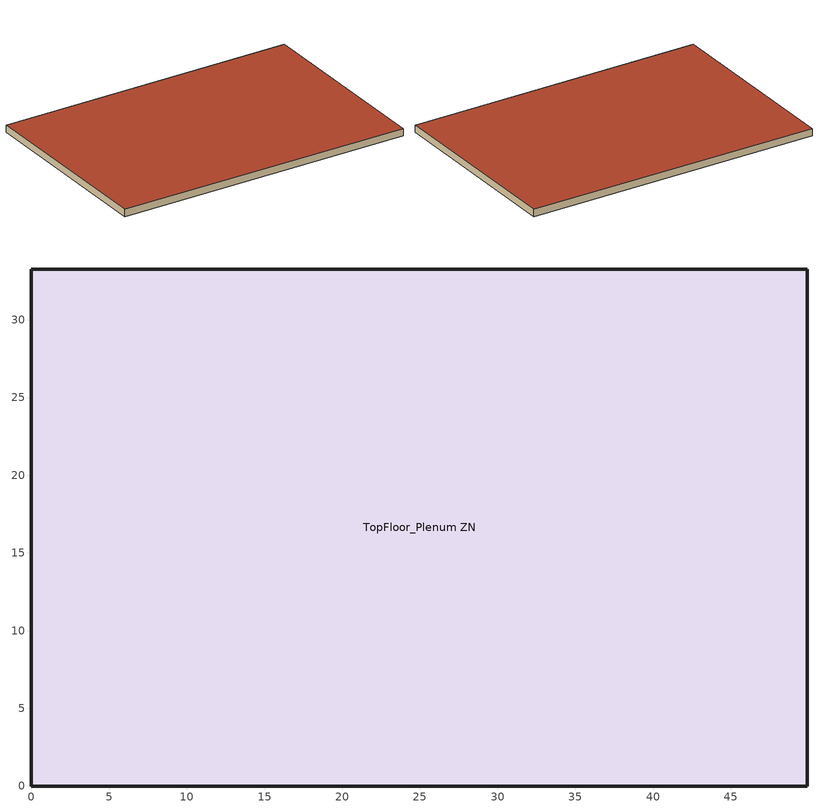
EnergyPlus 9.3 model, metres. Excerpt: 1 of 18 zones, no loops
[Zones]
TopFloor_Plenum ZN
 floor to Perimeter_top_ZN_1 ZN (Plenum Acoustical Tile): 45.34,4.57 49.91,0 0,0 4.57,4.57 z10.67
 floor to Perimeter_top_ZN_2 ZN (Plenum Acoustical Tile): 49.91,33.27 49.91,0 45.34,4.57 45.34,28.7 z10.67
 floor to Perimeter_top_ZN_3 ZN (Plenum Acoustical Tile): 49.91,33.27 45.34,28.7 4.57,28.7 0,33.27 z10.67
 floor to Perimeter_top_ZN_4 ZN (Plenum Acoustical Tile): 0,33.27 4.57,28.7 4.57,4.57 0,0 z10.67
 floor to Core_top ZN (Plenum Acoustical Tile): 45.34,28.7 45.34,4.57 4.57,4.57 4.57,28.7 z10.67
 wall outside (Typical Insulated Steel Framed Exterior Wall R-15.63): 49.91,0 49.91,33.27 0,33.27 0,0 49.91,0 z10.67:11.89
 roof outside (Typical IEAD Roof R-20.83): 49.91,0 49.91,33.27 0,33.27 0,0 z11.89
[Building]
-MediumOffice-ASHRAE 169-2013-5B created: 2020-09-28 14:37:51 -0600: North Axis {deg}=0; Terrain=City; Loads Convergence Tolerance Value {W}=0.04; Temperature Convergence Tolerance Value {deltaC}=0.2; Solar Distribution=FullInteriorAndExterior; Maximum Number of Warmup Days=25; Minimum Number of Warmup Days=6
[Site:Location]
Denver Centennial  Golden   Nr: Latitude {deg}=39.74; Longitude {deg}=-105.18; Time Zone {hr}=-7; Elevation {m}=1829
[Site:GroundTemperature:BuildingSurface]
20.32, 20.27, 20.35, 20.38, 20.54, 22.86, 23.28, 23.36, 23.35, 21.01, 20.57, 20.37
[Site:WaterMainsTemperature]
Calculation Method=Correlation; Annual Average Outdoor Air Temperature {C}=9.95; Maximum Difference In Monthly Average Outdoor Air Temperatures {deltaC}=23.7
[SizingPeriod:DesignDay] Day of Month=21; Dry-Bulb Temperature Range Modifier Type=DefaultMultipliers; Humidity Condition Type=Wetbulb; Barometric Pressure {Pa}=82237; Rain Indicator=No; Snow Indicator=No; Daylight Saving Time Indicator=No
Name | Month | Day Type | Maximum Dry-Bulb Temperature {C} | Daily Dry-Bulb Temperature Range {deltaC} | Wetbulb or DewPoint at Maximum Dry-Bulb {C} | Wind Speed {m/s} | Wind Direction {deg} | Solar Model Indicator | ASHRAE Clear Sky Optical Depth for Beam Irradiance (taub) | ASHRAE Clear Sky Optical Depth for Diffuse Irradiance (taud) | Sky Clearness
Denver-Aurora-Buckley.AFB_CO_USA Ann Clg .4% Condns DB=>MWB | 7 | SummerDesignDay | 33.9 | 14.8 | 15 | 3.6 | 30 | ASHRAETau | 0.423 | 2.02
Denver-Aurora-Buckley.AFB_CO_USA Ann Htg 99.6% Condns DB | 12 | WinterDesignDay | -17.9 | 0 | -17.9 | 2.5 | 180 | ASHRAEClearSky |  |  | 0
[Material] Thermal Absorptance=0.9
Name | Roughness | Thickness {m} | Conductivity {W/m-K} | Density {kg/m3} | Specific Heat {J/kg-K} | Solar Absorptance | Visible Absorptance
25mm Stucco | Smooth | 0.0254 | 0.72 | 1856 | 840 | 0.7 | 0.7
5/8 in. Gypsum Board | MediumSmooth | 0.0159 | 0.16 | 800 | 1090 | 0.7 | 0.7
Acoustic Tile - 1/2 in. | MediumSmooth | 0.0127 | 0.0576335 | 288.332 | 795.492 | 0 | 0
Metal Roof Surface | Smooth | 0.0008 | 45.28 | 7824 | 500 | 0.7 | 0.7
Roof Membrane | VeryRough | 0.0095 | 0.16 | 1121.29 | 1460 | 0.7 | 0.7
Std Wood 6inch | MediumSmooth | 0.15 | 0.12 | 540 | 1210 | 0.7 | 0.7
[Material:NoMass] Roughness=Smooth; Thermal Absorptance=0.9; Solar Absorptance=0.7; Visible Absorptance=0.7
Name | Thermal Resistance {m2-K/W}
Typical Insulation R-13.45 | 2.368
Typical Insulation R-19.72 | 3.4722
[Construction]
InteriorFurnishings: Std Wood 6inch
Plenum Acoustical Tile: Acoustic Tile - 1/2 in.
Typical IEAD Roof R-20.83: Roof Membrane, Typical Insulation R-19.72, Metal Roof Surface
Typical Insulated Steel Framed Exterior Wall R-15.63: 25mm Stucco, 5/8 in. Gypsum Board, Typical Insulation R-13.45, 5/8 in. Gypsum Board
[Zone]
TopFloor_Plenum ZN: Part of Total Floor Area=No
[InternalMass]
TopFloor_Plenum Mass: Construction=InteriorFurnishings; Zone or ZoneList=TopFloor_Plenum ZN; Surface Area {m2}=3321.46
[ZoneInfiltration:DesignFlowRate]
TopFloor_Plenum Infiltration: Zone or ZoneList=TopFloor_Plenum ZN; Schedule=OfficeMedium INFIL_SCH_PNNL; Design Flow Rate Calculation Method=Flow/ExteriorArea; Flow per Exterior Surface Area {m3/s-m2}=6.19946e-05; Constant Term Coefficient=0; Temperature Term Coefficient=0; Velocity Term Coefficient=0.224; Velocity Squared Term Coefficient=0
[AvailabilityManager:Scheduled] Schedule=Always On Discrete
VAV with Reheat Availability Manager; Air Loop HVAC Outdoor Air System 1 Availability Manager; VAV with Reheat 1 Availability Manager; Air Loop HVAC Outdoor Air System 2 Availability Manager; VAV with Reheat 2 Availability Manager; Air Loop HVAC Outdoor Air System 3 Availability Manager
[Exterior:Lights] Control Option=AstronomicalClock
Name | Schedule | Design Level {W}
NonDimming Exterior Lights Def | OfficeMedium Exterior_lighting_schedule_a | 519.2
Occ Sensing Exterior Lights Def | OfficeMedium Exterior_lighting_schedule_b | 7402.3
[EnergyManagementSystem:Sensor] Output:Variable or Output:Meter Index Key=Environment; Output:Variable or Output:Meter=Site Outdoor Air Drybulb Temperature
OAT; OAT_1; OAT_2
[EnergyManagementSystem:Actuator] Actuated Component Type=Schedule:Year; Actuated Component Control Type=Schedule Value
Name | Actuated Component Unique
SYS5ZonePVAV1ClgSch0; SYS5ZonePVAV2ClgSch0; SYS5ZonePVAVClgSch0 | OfficeMedium CLGSETP_SCH_NO_SETBACK
SYS5ZonePVAV1HtgSch0; SYS5ZonePVAV2HtgSch0; SYS5ZonePVAVHtgSch0 | OfficeMedium HTGSETP_SCH_PACU_VAV_bot
[EnergyManagementSystem:Program]
SYS5ZonePVAV1OptimumStartProg0: IF DaylightSavings==0 && DayOfWeek>1 && Hour==5 && OAT_1<23.9 && OAT_1>1.7; SET SYS5ZonePVAV1ClgSch0 = 29.4; SET SYS5ZonePVAV1HtgSch0 = 15.6; ELSEIF DaylightSavings==0 && DayOfWeek==1 && Hour==7 && OAT_1<23.9 && OAT_1>1.7; SET SYS5ZonePVAV1ClgSch0 = 29.4; SET SYS5ZonePVAV1HtgSch0 = 15.6; ELSEIF DaylightSavings==1 && DayOfWeek>1 && Hour==4 && OAT_1<23.9 && OAT_1>1.7; SET SYS5ZonePVAV1ClgSch0 = 29.4; SET SYS5ZonePVAV1HtgSch0 = 15.6; ELSEIF DaylightSavings==1 && DayOfWeek==1 && Hour==6 && OAT_1<23.9 && OAT_1>1.7; SET SYS5ZonePVAV1ClgSch0 = 29.4; SET SYS5ZonePVAV1HtgSch0 = 15.6; ELSE; SET SYS5ZonePVAV1ClgSch0 = NULL; SET SYS5ZonePVAV1HtgSch0 = NULL; ENDIF
SYS5ZonePVAV2OptimumStartProg0: IF DaylightSavings==0 && DayOfWeek>1 && Hour==5 && OAT_2<23.9 && OAT_2>1.7; SET SYS5ZonePVAV2ClgSch0 = 29.4; SET SYS5ZonePVAV2HtgSch0 = 15.6; ELSEIF DaylightSavings==0 && DayOfWeek==1 && Hour==7 && OAT_2<23.9 && OAT_2>1.7; SET SYS5ZonePVAV2ClgSch0 = 29.4; SET SYS5ZonePVAV2HtgSch0 = 15.6; ELSEIF DaylightSavings==1 && DayOfWeek>1 && Hour==4 && OAT_2<23.9 && OAT_2>1.7; SET SYS5ZonePVAV2ClgSch0 = 29.4; SET SYS5ZonePVAV2HtgSch0 = 15.6; ELSEIF DaylightSavings==1 && DayOfWeek==1 && Hour==6 && OAT_2<23.9 && OAT_2>1.7; SET SYS5ZonePVAV2ClgSch0 = 29.4; SET SYS5ZonePVAV2HtgSch0 = 15.6; ELSE; SET SYS5ZonePVAV2ClgSch0 = NULL; SET SYS5ZonePVAV2HtgSch0 = NULL; ENDIF
SYS5ZonePVAVOptimumStartProg0: IF DaylightSavings==0 && DayOfWeek>1 && Hour==5 && OAT<23.9 && OAT>1.7; SET SYS5ZonePVAVClgSch0 = 29.4; SET SYS5ZonePVAVHtgSch0 = 15.6; ELSEIF DaylightSavings==0 && DayOfWeek==1 && Hour==7 && OAT<23.9 && OAT>1.7; SET SYS5ZonePVAVClgSch0 = 29.4; SET SYS5ZonePVAVHtgSch0 = 15.6; ELSEIF DaylightSavings==1 && DayOfWeek>1 && Hour==4 && OAT<23.9 && OAT>1.7; SET SYS5ZonePVAVClgSch0 = 29.4; SET SYS5ZonePVAVHtgSch0 = 15.6; ELSEIF DaylightSavings==1 && DayOfWeek==1 && Hour==6 && OAT<23.9 && OAT>1.7; SET SYS5ZonePVAVClgSch0 = 29.4; SET SYS5ZonePVAVHtgSch0 = 15.6; ELSE; SET SYS5ZonePVAVClgSch0 = NULL; SET SYS5ZonePVAVHtgSch0 = NULL; ENDIF
[EnergyManagementSystem:ProgramCallingManager]
SYS5ZonePVAV1OptimumStartCallingManager0: BeginTimestepBeforePredictor; SYS5ZonePVAV1OptimumStartProg0
SYS5ZonePVAV2OptimumStartCallingManager0: BeginTimestepBeforePredictor; SYS5ZonePVAV2OptimumStartProg0
SYS5ZonePVAVOptimumStartCallingManager0: BeginTimestepBeforePredictor; SYS5ZonePVAVOptimumStartProg0
[Schedule:Day:Interval]
OfficeMedium HTGSETP_SCH_PACU_VAV_bot Default; OfficeMedium HTGSETP_SCH_PACU_VAV_bot Summer Design Day: No, 24:00, 15.6
OfficeMedium HTGSETP_SCH_PACU_VAV_bot Wkdy Day: No, 05:00, 15.6, 22:00, 21, 24:00, 15.6
OfficeMedium HTGSETP_SCH_PACU_VAV_bot Sat Day: No, 05:00, 15.6, 17:00, 21, 24:00, 15.6
OfficeMedium HTGSETP_SCH_PACU_VAV_bot Winter Design Day: No, 05:00, 15.6, 06:00, 17.6, 07:00, 19.6, 22:00, 21, 24:00, 15.6
OfficeMedium CLGSETP_SCH_NO_SETBACK Default; OfficeMedium CLGSETP_SCH_NO_SETBACK Default|WntrDsn|Sat|Wkdy Day; OfficeMedium CLGSETP_SCH_NO_SETBACK Winter Design Day: No, 24:00, 24
OfficeMedium CLGSETP_SCH_NO_SETBACK Summer Design Day: No, 05:00, 26.7, 06:00, 25.7, 07:00, 25, 22:00, 24, 24:00, 26.7
OfficeMedium Exterior_lighting_schedule_a Default; OfficeMedium Exterior_lighting_schedule_a Summer Design Day; OfficeMedium Exterior_lighting_schedule_a Winter Design Day: No, 06:00, 0, 24:00, 1
OfficeMedium Exterior_lighting_schedule_b Default; OfficeMedium Exterior_lighting_schedule_b Summer Design Day; OfficeMedium Exterior_lighting_schedule_b Winter Design Day: No, 06:00, 0.7, 24:00, 1
OfficeMedium INFIL_SCH_PNNL Default: No, 24:00, 1
OfficeMedium INFIL_SCH_PNNL SmrDsn|Wkdy Day; OfficeMedium INFIL_SCH_PNNL Summer Design Day: No, 06:00, 1, 22:00, 0.25, 24:00, 1
OfficeMedium INFIL_SCH_PNNL Winter Design Day; OfficeMedium INFIL_SCH_PNNL WntrDsn|Sat Day: No, 06:00, 1, 18:00, 0.25, 24:00, 1
[Schedule:Week:Daily]
OfficeMedium HTGSETP_SCH_PACU_VAV_bot Week Rule - Jan1-Dec31: OfficeMedium HTGSETP_SCH_PACU_VAV_bot Default, OfficeMedium HTGSETP_SCH_PACU_VAV_bot Wkdy Day, OfficeMedium HTGSETP_SCH_PACU_VAV_bot Wkdy Day, OfficeMedium HTGSETP_SCH_PACU_VAV_bot Wkdy Day, OfficeMedium HTGSETP_SCH_PACU_VAV_bot Wkdy Day, OfficeMedium HTGSETP_SCH_PACU_VAV_bot Wkdy Day, OfficeMedium HTGSETP_SCH_PACU_VAV_bot Sat Day, OfficeMedium HTGSETP_SCH_PACU_VAV_bot Default, OfficeMedium HTGSETP_SCH_PACU_VAV_bot Summer Design Day, OfficeMedium HTGSETP_SCH_PACU_VAV_bot Winter Design Day, OfficeMedium HTGSETP_SCH_PACU_VAV_bot Default, OfficeMedium HTGSETP_SCH_PACU_VAV_bot Default
OfficeMedium CLGSETP_SCH_NO_SETBACK Week Rule - Jan1-Dec31: OfficeMedium CLGSETP_SCH_NO_SETBACK Default, OfficeMedium CLGSETP_SCH_NO_SETBACK Default|WntrDsn|Sat|Wkdy Day, OfficeMedium CLGSETP_SCH_NO_SETBACK Default|WntrDsn|Sat|Wkdy Day, OfficeMedium CLGSETP_SCH_NO_SETBACK Default|WntrDsn|Sat|Wkdy Day, OfficeMedium CLGSETP_SCH_NO_SETBACK Default|WntrDsn|Sat|Wkdy Day, OfficeMedium CLGSETP_SCH_NO_SETBACK Default|WntrDsn|Sat|Wkdy Day, OfficeMedium CLGSETP_SCH_NO_SETBACK Default|WntrDsn|Sat|Wkdy Day, OfficeMedium CLGSETP_SCH_NO_SETBACK Default, OfficeMedium CLGSETP_SCH_NO_SETBACK Summer Design Day, OfficeMedium CLGSETP_SCH_NO_SETBACK Winter Design Day, OfficeMedium CLGSETP_SCH_NO_SETBACK Default, OfficeMedium CLGSETP_SCH_NO_SETBACK Default
OfficeMedium Exterior_lighting_schedule_a Week Rule - Jan1-Dec31: OfficeMedium Exterior_lighting_schedule_a Default, OfficeMedium Exterior_lighting_schedule_a Default, OfficeMedium Exterior_lighting_schedule_a Default, OfficeMedium Exterior_lighting_schedule_a Default, OfficeMedium Exterior_lighting_schedule_a Default, OfficeMedium Exterior_lighting_schedule_a Default, OfficeMedium Exterior_lighting_schedule_a Default, OfficeMedium Exterior_lighting_schedule_a Default, OfficeMedium Exterior_lighting_schedule_a Summer Design Day, OfficeMedium Exterior_lighting_schedule_a Winter Design Day, OfficeMedium Exterior_lighting_schedule_a Default, OfficeMedium Exterior_lighting_schedule_a Default
OfficeMedium Exterior_lighting_schedule_b Week Rule - Jan1-Dec31: OfficeMedium Exterior_lighting_schedule_b Default, OfficeMedium Exterior_lighting_schedule_b Default, OfficeMedium Exterior_lighting_schedule_b Default, OfficeMedium Exterior_lighting_schedule_b Default, OfficeMedium Exterior_lighting_schedule_b Default, OfficeMedium Exterior_lighting_schedule_b Default, OfficeMedium Exterior_lighting_schedule_b Default, OfficeMedium Exterior_lighting_schedule_b Default, OfficeMedium Exterior_lighting_schedule_b Summer Design Day, OfficeMedium Exterior_lighting_schedule_b Winter Design Day, OfficeMedium Exterior_lighting_schedule_b Default, OfficeMedium Exterior_lighting_schedule_b Default
OfficeMedium INFIL_SCH_PNNL Week Rule - Jan1-Dec31: OfficeMedium INFIL_SCH_PNNL Default, OfficeMedium INFIL_SCH_PNNL SmrDsn|Wkdy Day, OfficeMedium INFIL_SCH_PNNL SmrDsn|Wkdy Day, OfficeMedium INFIL_SCH_PNNL SmrDsn|Wkdy Day, OfficeMedium INFIL_SCH_PNNL SmrDsn|Wkdy Day, OfficeMedium INFIL_SCH_PNNL SmrDsn|Wkdy Day, OfficeMedium INFIL_SCH_PNNL WntrDsn|Sat Day, OfficeMedium INFIL_SCH_PNNL Default, OfficeMedium INFIL_SCH_PNNL Summer Design Day, OfficeMedium INFIL_SCH_PNNL Winter Design Day, OfficeMedium INFIL_SCH_PNNL Default, OfficeMedium INFIL_SCH_PNNL Default
[Schedule:Year]
OfficeMedium HTGSETP_SCH_PACU_VAV_bot: OfficeMedium HTGSETP_SCH_PACU_VAV_bot Week Rule - Jan1-Dec31, 1, 1, 12, 31
OfficeMedium CLGSETP_SCH_NO_SETBACK: OfficeMedium CLGSETP_SCH_NO_SETBACK Week Rule - Jan1-Dec31, 1, 1, 12, 31
OfficeMedium Exterior_lighting_schedule_a: OfficeMedium Exterior_lighting_schedule_a Week Rule - Jan1-Dec31, 1, 1, 12, 31
OfficeMedium Exterior_lighting_schedule_b: OfficeMedium Exterior_lighting_schedule_b Week Rule - Jan1-Dec31, 1, 1, 12, 31
OfficeMedium INFIL_SCH_PNNL: OfficeMedium INFIL_SCH_PNNL Week Rule - Jan1-Dec31, 1, 1, 12, 31
[Schedule:Constant]
Always On Discrete: Hourly Value=1
